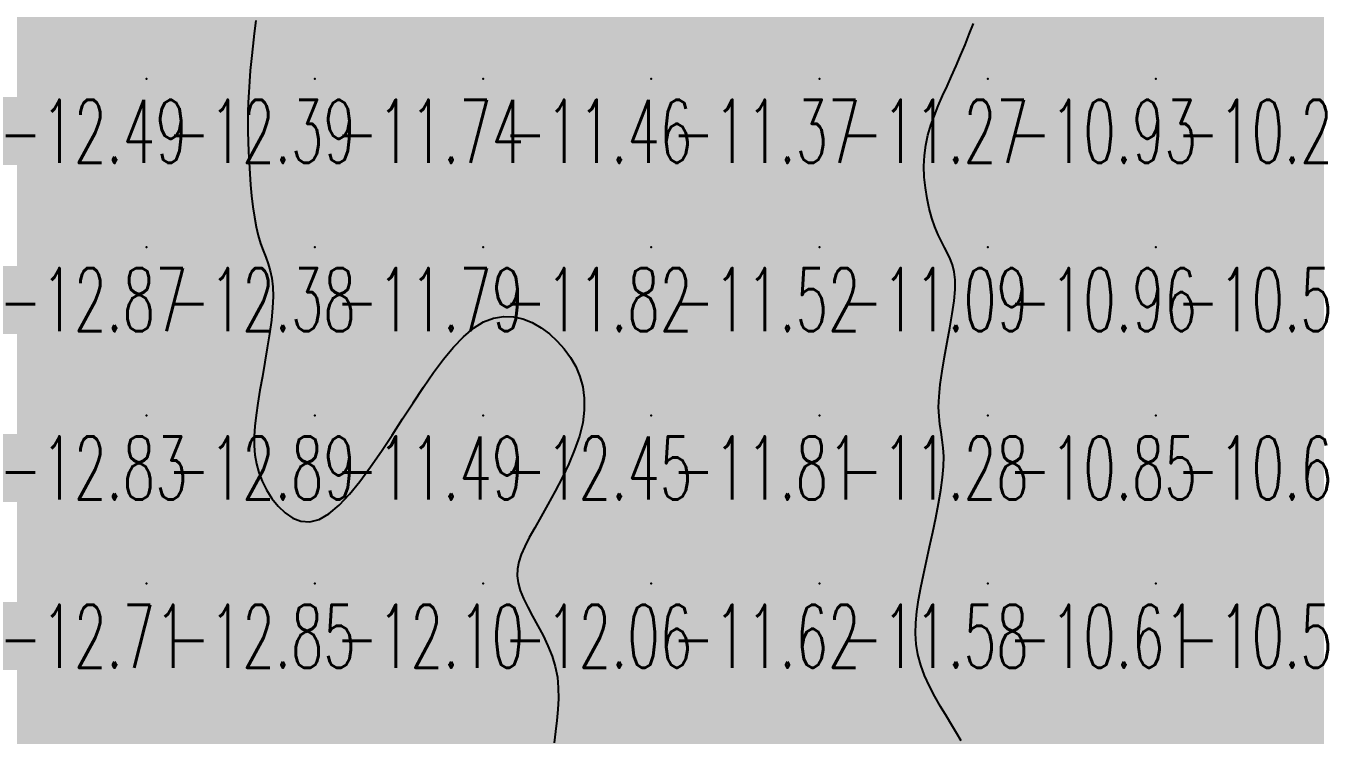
# Model space of a CAD drawing. Header units: millimetres. Extents: x 88261 to 90953, y 390274 to 392322.
# Drawn here: x 89773.1 to 89850.2, y 391208.2 to 391250.4 of the extents above; entities that cross this region are included whole.
import ezdxf
from ezdxf.enums import TextEntityAlignment as Align

# ---------------------------------------------------------------- set-up
doc = ezdxf.new("R2010")
doc.units = ezdxf.units.MM
doc.header["$LTSCALE"] = 25
for name, color, linetype in [('CN_03_00', 7, 'Continuous'), ('COTEAlt', 7, 'Continuous'), ('TN_COLORIAGE', 7, 'Continuous')]:
    doc.layers.add(name, color=color, linetype=linetype)
doc.styles.add('Simplex 1.0', font='Simplex.shx', dxfattribs={"width": 0.99, "height": 2.5})
doc.styles.get("Standard").update_dxf_attribs({"font": 'times.ttf'})

# ---------------------------------------------------------------- blocks, each defined once
blk = doc.blocks.new('COTE')
at = {"color": 0}
blk.add_point((0, 0), dxfattribs=at)
at = {"layer": 'COTEAlt'}
blk.add_attdef('ALT', text='', height=3.75, dxfattribs=at).set_placement((1.25, -1.25), align=Align.TOP_LEFT)

msp = doc.modelspace()

# ---------------------------------------------------------------- linework, layer by layer
at = {"layer": 'CN_03_00', "flags": 128}
for points, elevation in [([(89786.745, 391250.695), (89786.648, 391249.931), (89786.558, 391249.173), (89786.478, 391248.433), (89786.41, 391247.727), (89786.356, 391247.062), (89786.315, 391246.433), (89786.287, 391245.831), (89786.27, 391245.246), (89786.264, 391244.668), (89786.269, 391244.089), (89786.283, 391243.499), (89786.305, 391242.887), (89786.336, 391242.249), (89786.377, 391241.592), (89786.427, 391240.928), (89786.49, 391240.269), (89786.566, 391239.627), (89786.656, 391239.013), (89786.762, 391238.439), (89786.886, 391237.916), (89787.026, 391237.452), (89787.175, 391237.031), (89787.325, 391236.634), (89787.467, 391236.24), (89787.591, 391235.829), (89787.689, 391235.382), (89787.751, 391234.879), (89787.77, 391234.299), (89787.738, 391233.629), (89787.663, 391232.883), (89787.554, 391232.081), (89787.422, 391231.245), (89787.276, 391230.394), (89787.127, 391229.549), (89786.983, 391228.73), (89786.855, 391227.958), (89786.752, 391227.249), (89786.68, 391226.597), (89786.641, 391225.992), (89786.642, 391225.425), (89786.686, 391224.886), (89786.777, 391224.364), (89786.921, 391223.851), (89787.12, 391223.334), (89787.379, 391222.812), (89787.694, 391222.305), (89788.061, 391221.838), (89788.474, 391221.44), (89788.93, 391221.136), (89789.424, 391220.953), (89789.951, 391220.918), (89790.508, 391221.058), (89791.088, 391221.39), (89791.688, 391221.896), (89792.304, 391222.548), (89792.931, 391223.318), (89793.566, 391224.18), (89794.203, 391225.105), (89794.838, 391226.067), (89795.467, 391227.036), (89796.088, 391227.989), (89796.699, 391228.907), (89797.304, 391229.774), (89797.903, 391230.574), (89798.498, 391231.291), (89799.091, 391231.91), (89799.684, 391232.414), (89800.277, 391232.787), (89800.872, 391233.019), (89801.465, 391233.117), (89802.049, 391233.095), (89802.619, 391232.967), (89803.17, 391232.746), (89803.697, 391232.444), (89804.193, 391232.075), (89804.653, 391231.653), (89805.072, 391231.189), (89805.442, 391230.684), (89805.754, 391230.138), (89806.001, 391229.552), (89806.175, 391228.924), (89806.266, 391228.256), (89806.268, 391227.546), (89806.173, 391226.794), (89805.976, 391226.004), (89805.693, 391225.186), (89805.345, 391224.357), (89804.95, 391223.532), (89804.531, 391222.725), (89804.105, 391221.951), (89803.694, 391221.226), (89803.318, 391220.564), (89802.993, 391219.976), (89802.725, 391219.452), (89802.517, 391218.977), (89802.371, 391218.537), (89802.289, 391218.118), (89802.274, 391217.705), (89802.329, 391217.283), (89802.456, 391216.838), (89802.654, 391216.359), (89802.907, 391215.846), (89803.197, 391215.304), (89803.506, 391214.738), (89803.813, 391214.151), (89804.101, 391213.547), (89804.351, 391212.932), (89804.543, 391212.31), (89804.665, 391211.683), (89804.722, 391211.051), (89804.728, 391210.414), (89804.693, 391209.77), (89804.63, 391209.117), (89804.551, 391208.454), (89804.467, 391207.78)], -12), ([(89828.67, 391207.901), (89828.422, 391208.338), (89828.124, 391208.829), (89827.794, 391209.364), (89827.448, 391209.935), (89827.105, 391210.534), (89826.782, 391211.15), (89826.496, 391211.777), (89826.264, 391212.404), (89826.101, 391213.027), (89826.003, 391213.648), (89825.964, 391214.277), (89825.977, 391214.919), (89826.037, 391215.583), (89826.135, 391216.275), (89826.267, 391217.002), (89826.425, 391217.772), (89826.602, 391218.588), (89826.79, 391219.436), (89826.979, 391220.298), (89827.16, 391221.157), (89827.325, 391221.995), (89827.463, 391222.794), (89827.566, 391223.537), (89827.624, 391224.205), (89827.632, 391224.788), (89827.601, 391225.303), (89827.543, 391225.776), (89827.474, 391226.23), (89827.406, 391226.689), (89827.354, 391227.18), (89827.332, 391227.725), (89827.354, 391228.35), (89827.428, 391229.07), (89827.545, 391229.867), (89827.689, 391230.714), (89827.847, 391231.581), (89828.002, 391232.443), (89828.14, 391233.271), (89828.246, 391234.038), (89828.306, 391234.716), (89828.307, 391235.287), (89828.255, 391235.765), (89828.159, 391236.173), (89828.026, 391236.533), (89827.865, 391236.87), (89827.685, 391237.205), (89827.494, 391237.563), (89827.3, 391237.966), (89827.112, 391238.431), (89826.936, 391238.953), (89826.779, 391239.521), (89826.646, 391240.124), (89826.544, 391240.752), (89826.479, 391241.392), (89826.458, 391242.034), (89826.486, 391242.667), (89826.568, 391243.283), (89826.699, 391243.883), (89826.871, 391244.472), (89827.077, 391245.053), (89827.311, 391245.631), (89827.565, 391246.211), (89827.831, 391246.797), (89828.103, 391247.393), (89828.374, 391248.002), (89828.641, 391248.623), (89828.902, 391249.252), (89829.155, 391249.887), (89829.396, 391250.525)], -11)]:
    msp.add_lwpolyline(points, dxfattribs=dict(at, elevation=elevation))
at = {"layer": 'TN_COLORIAGE', "color": 211}
for points in [[(89770.249, 391257.239, -12.562), (89770.249, 391247.239, -12.562), (89780.249, 391257.239, -12.562)], [(89770.249, 391247.239, -12.562), (89780.249, 391247.239, -12.562), (89780.249, 391257.239, -12.562)], [(89780.249, 391257.239, -12), (89787.938, 391257.239, -12), (89780.249, 391247.239, -12), (89787.2, 391254.191, -12)], [(89786.261, 391247.239, -12.385), (89787.2, 391254.191, -12.385), (89780.249, 391247.239, -12.385)], [(89770.249, 391247.239, -12.385), (89770.249, 391237.239, -12.385), (89780.249, 391247.239, -12.385)], [(89770.249, 391237.239, -12.385), (89780.249, 391237.239, -12.385), (89780.249, 391247.239, -12.385)], [(89780.249, 391247.239, -12), (89786.261, 391247.239, -12), (89780.249, 391237.239, -12), (89786.221, 391243.211, -12)], [(89786.221, 391243.211, -12.379), (89786.689, 391237.239, -12.379), (89780.249, 391237.239, -12.379)], [(89770.249, 391237.239, -12.379), (89770.249, 391227.239, -12.379), (89780.249, 391237.239, -12.379)], [(89770.249, 391227.239, -12.379), (89780.249, 391227.239, -12.379), (89780.249, 391237.239, -12.379)], [(89780.249, 391227.239, -12), (89788.337, 391235.328, -12), (89780.249, 391237.239, -12), (89786.689, 391237.239, -12)], [(89786.58, 391227.239, -12.887), (89788.337, 391235.328, -12.887), (89780.249, 391227.239, -12.887)], [(89795.577, 391227.239, -12.451), (89800.249, 391234.35, -12.451), (89800.249, 391227.239, -12.451)], [(89805.092, 391232.083, -12.451), (89800.249, 391234.35, -12.451), (89800.249, 391227.239, -12.451)], [(89805.092, 391232.083, -12.451), (89807.302, 391227.239, -12.451), (89800.249, 391227.239, -12.451)], [(89770.249, 391227.239, -12.887), (89770.249, 391217.239, -12.887), (89780.249, 391227.239, -12.887)], [(89770.249, 391217.239, -12.887), (89780.249, 391217.239, -12.887), (89780.249, 391227.239, -12.887)], [(89780.249, 391227.239, -12), (89786.58, 391227.239, -12), (89780.249, 391217.239, -12), (89786.473, 391223.464, -12)], [(89790.249, 391217.239, -12.451), (89800.249, 391217.239, -12.451), (89800.249, 391227.239, -12.451)], [(89800.249, 391227.239, -12), (89795.577, 391227.239, -12), (89790.249, 391217.239, -12), (89790.249, 391218.911, -12)], [(89800.249, 391227.239, -12), (89807.302, 391227.239, -12), (89800.249, 391217.239, -12), (89802.736, 391219.726, -12)], [(89780.249, 391217.239, -12), (89786.473, 391223.464, -12), (89790.249, 391217.239, -12), (89790.249, 391218.911, -12)], [(89801.661, 391217.239, -12.062), (89802.736, 391219.726, -12.062), (89800.249, 391217.239, -12.062)], [(89770.249, 391217.239, -12.847), (89770.249, 391207.239, -12.847), (89780.249, 391217.239, -12.847)], [(89770.249, 391207.239, -12.847), (89780.249, 391207.239, -12.847), (89780.249, 391217.239, -12.847)], [(89780.249, 391217.239, -12.103), (89780.249, 391207.239, -12.103), (89790.249, 391217.239, -12.103)], [(89780.249, 391207.239, -12.103), (89790.249, 391207.239, -12.103), (89790.249, 391217.239, -12.103)], [(89790.249, 391207.239, -12.062), (89800.249, 391207.239, -12.062), (89800.249, 391217.239, -12.062)], [(89790.249, 391217.239, -12.062), (89790.249, 391207.239, -12.062), (89800.249, 391217.239, -12.062)], [(89800.249, 391207.239, -12), (89805.354, 391212.345, -12), (89800.249, 391217.239, -12), (89801.661, 391217.239, -12)], [(89804.181, 391207.239, -12.395), (89805.354, 391212.345, -12.395), (89800.249, 391207.239, -12.395)]]:
    msp.add_solid(points, dxfattribs=at)
at = {"layer": 'TN_COLORIAGE', "color": 201}
for points in [[(89787.2, 391254.191, -11.744), (89786.261, 391247.239, -11.744), (89790.249, 391257.239, -11.744), (89790.249, 391247.239, -11.744)], [(89790.249, 391247.239, -11.69), (89800.249, 391247.239, -11.69), (89800.249, 391257.239, -11.69)], [(89790.249, 391257.239, -11.69), (89790.249, 391247.239, -11.69), (89800.249, 391257.239, -11.69)], [(89800.249, 391247.239, -11.479), (89810.249, 391247.239, -11.479), (89810.249, 391257.239, -11.479)], [(89800.249, 391257.239, -11.479), (89800.249, 391247.239, -11.479), (89810.249, 391257.239, -11.479)], [(89810.249, 391247.239, -11.101), (89820.249, 391247.239, -11.101), (89820.249, 391257.239, -11.101)], [(89810.249, 391257.239, -11.101), (89810.249, 391247.239, -11.101), (89820.249, 391257.239, -11.101)], [(89820.249, 391247.239, -11), (89828.119, 391247.239, -11), (89830.249, 391257.239, -11), (89830.249, 391252.52, -11)], [(89820.249, 391257.239, -11.065), (89820.249, 391247.239, -11.065), (89830.249, 391257.239, -11.065)], [(89786.221, 391243.211, -11.744), (89786.261, 391247.239, -11.744), (89790.249, 391247.239, -11.744)], [(89786.689, 391237.239, -11.744), (89786.221, 391243.211, -11.744), (89790.249, 391237.239, -11.744), (89790.249, 391247.239, -11.744)], [(89790.249, 391237.239, -11.459), (89800.249, 391237.239, -11.459), (89800.249, 391247.239, -11.459)], [(89790.249, 391247.239, -11.459), (89790.249, 391237.239, -11.459), (89800.249, 391247.239, -11.459)], [(89800.249, 391237.239, -11.371), (89810.249, 391237.239, -11.371), (89810.249, 391247.239, -11.371)], [(89800.249, 391247.239, -11.371), (89800.249, 391237.239, -11.371), (89810.249, 391247.239, -11.371)], [(89810.249, 391237.239, -11.271), (89820.249, 391237.239, -11.271), (89820.249, 391247.239, -11.271)], [(89810.249, 391247.239, -11.271), (89810.249, 391237.239, -11.271), (89820.249, 391247.239, -11.271)], [(89820.249, 391247.239, -11), (89828.119, 391247.239, -11), (89820.249, 391237.239, -11), (89825.891, 391242.881, -11)], [(89825.891, 391242.881, -11.095), (89827.236, 391237.239, -11.095), (89820.249, 391237.239, -11.095)], [(89788.337, 391235.328, -11.486), (89786.58, 391227.239, -11.486), (89790.249, 391237.239, -11.486), (89790.249, 391227.239, -11.486)], [(89786.689, 391237.239, -11.79), (89788.337, 391235.328, -11.79), (89790.249, 391237.239, -11.79)], [(89800.249, 391234.35, -11.486), (89795.577, 391227.239, -11.486), (89800.249, 391237.239, -11.486), (89790.249, 391227.239, -11.486)], [(89790.249, 391237.239, -11.817), (89790.249, 391227.239, -11.817), (89800.249, 391237.239, -11.817)], [(89800.249, 391234.35, -11.52), (89805.092, 391232.083, -11.52), (89800.249, 391237.239, -11.52), (89810.249, 391237.239, -11.52)], [(89807.302, 391227.239, -11.52), (89805.092, 391232.083, -11.52), (89810.249, 391227.239, -11.52), (89810.249, 391237.239, -11.52)], [(89810.249, 391227.239, -11.095), (89820.249, 391227.239, -11.095), (89820.249, 391237.239, -11.095)], [(89810.249, 391237.239, -11.095), (89810.249, 391227.239, -11.095), (89820.249, 391237.239, -11.095)], [(89820.249, 391227.239, -11), (89828.964, 391235.955, -11), (89820.249, 391237.239, -11), (89827.236, 391237.239, -11)], [(89826.74, 391227.239, -11.277), (89828.964, 391235.955, -11.277), (89820.249, 391227.239, -11.277)], [(89786.473, 391223.464, -11.486), (89786.58, 391227.239, -11.486), (89790.249, 391227.239, -11.486)], [(89790.249, 391218.911, -11.486), (89786.473, 391223.464, -11.486), (89790.249, 391227.239, -11.486)], [(89790.249, 391218.911, -11.486), (89795.577, 391227.239, -11.486), (89790.249, 391227.239, -11.486)], [(89802.736, 391219.726, -11.621), (89801.661, 391217.239, -11.621), (89810.249, 391227.239, -11.621), (89810.249, 391217.239, -11.621)], [(89802.736, 391219.726, -11.812), (89807.302, 391227.239, -11.812), (89810.249, 391227.239, -11.812)], [(89810.249, 391217.239, -11.277), (89820.249, 391217.239, -11.277), (89820.249, 391227.239, -11.277)], [(89810.249, 391227.239, -11.277), (89810.249, 391217.239, -11.277), (89820.249, 391227.239, -11.277)], [(89820.249, 391217.239, -11), (89828.197, 391225.188, -11), (89820.249, 391227.239, -11), (89826.74, 391227.239, -11)], [(89826.214, 391217.239, -11.581), (89828.197, 391225.188, -11.581), (89820.249, 391217.239, -11.581)], [(89801.661, 391217.239, -11.621), (89805.354, 391212.345, -11.621), (89810.249, 391217.239, -11.621)], [(89805.354, 391212.345, -11.39), (89804.181, 391207.239, -11.39), (89810.249, 391217.239, -11.39), (89810.249, 391207.239, -11.39)], [(89810.249, 391207.239, -11.581), (89820.249, 391207.239, -11.581), (89820.249, 391217.239, -11.581)], [(89810.249, 391217.239, -11.581), (89810.249, 391207.239, -11.581), (89820.249, 391217.239, -11.581)], [(89820.249, 391217.239, -11), (89826.214, 391217.239, -11), (89820.249, 391207.239, -11), (89825.496, 391212.487, -11)], [(89825.496, 391212.487, -11.434), (89829.388, 391207.239, -11.434), (89820.249, 391207.239, -11.434)]]:
    msp.add_solid(points, dxfattribs=at)
at = {"layer": 'TN_COLORIAGE', "color": 191}
for points in [[(89830.249, 391247.239, -10.266), (89840.249, 391247.239, -10.266), (89840.249, 391257.239, -10.266)], [(89830.249, 391252.52, -10.266), (89831.068, 391257.239, -10.266), (89830.249, 391247.239, -10.266), (89840.249, 391257.239, -10.266)], [(89840.249, 391257.239, -10), (89847.564, 391257.239, -10), (89840.249, 391247.239, -10), (89847.559, 391254.55, -10)], [(89840.249, 391247.239, -10), (89847.559, 391254.55, -10), (89850.249, 391247.239, -10), (89850.249, 391251.372, -10)], [(89830.249, 391252.52, -10.927), (89828.119, 391247.239, -10.927), (89830.249, 391247.239, -10.927)], [(89827.236, 391237.239, -10.927), (89825.891, 391242.881, -10.927), (89830.249, 391237.239, -10.927), (89830.249, 391247.239, -10.927)], [(89825.891, 391242.881, -10.927), (89828.119, 391247.239, -10.927), (89830.249, 391247.239, -10.927)], [(89830.249, 391237.239, -10.266), (89840.249, 391237.239, -10.266), (89840.249, 391247.239, -10.266)], [(89830.249, 391247.239, -10.266), (89830.249, 391237.239, -10.266), (89840.249, 391247.239, -10.266)], [(89840.249, 391237.239, -10.069), (89850.249, 391237.239, -10.069), (89850.249, 391247.239, -10.069)], [(89840.249, 391247.239, -10.069), (89840.249, 391237.239, -10.069), (89850.249, 391247.239, -10.069)], [(89828.964, 391235.955, -10.85), (89826.74, 391227.239, -10.85), (89830.249, 391237.239, -10.85), (89830.249, 391227.239, -10.85)], [(89827.236, 391237.239, -10.959), (89828.964, 391235.955, -10.959), (89830.249, 391237.239, -10.959)], [(89830.249, 391227.239, -10.558), (89840.249, 391227.239, -10.558), (89840.249, 391237.239, -10.558)], [(89830.249, 391237.239, -10.558), (89830.249, 391227.239, -10.558), (89840.249, 391237.239, -10.558)], [(89840.249, 391227.239, -10.463), (89850.249, 391227.239, -10.463), (89850.249, 391237.239, -10.463)], [(89840.249, 391237.239, -10.463), (89840.249, 391227.239, -10.463), (89850.249, 391237.239, -10.463)], [(89828.197, 391225.188, -10.607), (89826.214, 391217.239, -10.607), (89830.249, 391227.239, -10.607), (89830.249, 391217.239, -10.607)], [(89826.74, 391227.239, -10.85), (89828.197, 391225.188, -10.85), (89830.249, 391227.239, -10.85)], [(89830.249, 391217.239, -10.658), (89840.249, 391217.239, -10.658), (89840.249, 391227.239, -10.658)], [(89830.249, 391227.239, -10.658), (89830.249, 391217.239, -10.658), (89840.249, 391227.239, -10.658)], [(89840.249, 391217.239, -10.415), (89850.249, 391217.239, -10.415), (89850.249, 391227.239, -10.415)], [(89840.249, 391227.239, -10.415), (89840.249, 391217.239, -10.415), (89850.249, 391227.239, -10.415)], [(89829.388, 391207.239, -10.607), (89825.496, 391212.487, -10.607), (89830.249, 391207.239, -10.607), (89830.249, 391217.239, -10.607)], [(89825.496, 391212.487, -10.607), (89826.214, 391217.239, -10.607), (89830.249, 391217.239, -10.607)], [(89830.249, 391207.239, -10.561), (89840.249, 391207.239, -10.561), (89840.249, 391217.239, -10.561)], [(89830.249, 391217.239, -10.561), (89830.249, 391207.239, -10.561), (89840.249, 391217.239, -10.561)], [(89840.249, 391207.239, -10.539), (89850.249, 391207.239, -10.539), (89850.249, 391217.239, -10.539)], [(89840.249, 391217.239, -10.539), (89840.249, 391207.239, -10.539), (89850.249, 391217.239, -10.539)]]:
    msp.add_solid(points, dxfattribs=at)

# ---------------------------------------------------------------- block references
at = {"layer": 'COTEAlt'}
ref = msp.add_blockref('COTE', (89770.249, 391247.239), dxfattribs=at)
ref.add_attrib('ALT', '-12.49', dxfattribs={"height": 3.75, "style": 'Simplex 1.0', "width": 0.6}).set_placement((89771.499, 391245.989), align=Align.TOP_LEFT)
ref = msp.add_blockref('COTE', (89780.249, 391247.239), dxfattribs=at)
ref.add_attrib('ALT', '-12.39', dxfattribs={"height": 3.75, "style": 'Simplex 1.0', "width": 0.6}).set_placement((89781.499, 391245.989), align=Align.TOP_LEFT)
ref = msp.add_blockref('COTE', (89790.249, 391247.239), dxfattribs=at)
ref.add_attrib('ALT', '-11.74', dxfattribs={"height": 3.75, "style": 'Simplex 1.0', "width": 0.6}).set_placement((89791.499, 391245.989), align=Align.TOP_LEFT)
ref = msp.add_blockref('COTE', (89800.249, 391247.239), dxfattribs=at)
ref.add_attrib('ALT', '-11.46', dxfattribs={"height": 3.75, "style": 'Simplex 1.0', "width": 0.6}).set_placement((89801.499, 391245.989), align=Align.TOP_LEFT)
ref = msp.add_blockref('COTE', (89810.249, 391247.239), dxfattribs=at)
ref.add_attrib('ALT', '-11.37', dxfattribs={"height": 3.75, "style": 'Simplex 1.0', "width": 0.6}).set_placement((89811.499, 391245.989), align=Align.TOP_LEFT)
ref = msp.add_blockref('COTE', (89820.249, 391247.239), dxfattribs=at)
ref.add_attrib('ALT', '-11.27', dxfattribs={"height": 3.75, "style": 'Simplex 1.0', "width": 0.6}).set_placement((89821.499, 391245.989), align=Align.TOP_LEFT)
ref = msp.add_blockref('COTE', (89830.249, 391247.239), dxfattribs=at)
ref.add_attrib('ALT', '-10.93', dxfattribs={"height": 3.75, "style": 'Simplex 1.0', "width": 0.6}).set_placement((89831.499, 391245.989), align=Align.TOP_LEFT)
ref = msp.add_blockref('COTE', (89840.249, 391247.239), dxfattribs=at)
ref.add_attrib('ALT', '-10.27', dxfattribs={"height": 3.75, "style": 'Simplex 1.0', "width": 0.6}).set_placement((89841.499, 391245.989), align=Align.TOP_LEFT)
ref = msp.add_blockref('COTE', (89770.249, 391237.239), dxfattribs=at)
ref.add_attrib('ALT', '-12.87', dxfattribs={"height": 3.75, "style": 'Simplex 1.0', "width": 0.6}).set_placement((89771.499, 391235.989), align=Align.TOP_LEFT)
ref = msp.add_blockref('COTE', (89780.249, 391237.239), dxfattribs=at)
ref.add_attrib('ALT', '-12.38', dxfattribs={"height": 3.75, "style": 'Simplex 1.0', "width": 0.6}).set_placement((89781.499, 391235.989), align=Align.TOP_LEFT)
ref = msp.add_blockref('COTE', (89790.249, 391237.239), dxfattribs=at)
ref.add_attrib('ALT', '-11.79', dxfattribs={"height": 3.75, "style": 'Simplex 1.0', "width": 0.6}).set_placement((89791.499, 391235.989), align=Align.TOP_LEFT)
ref = msp.add_blockref('COTE', (89800.249, 391237.239), dxfattribs=at)
ref.add_attrib('ALT', '-11.82', dxfattribs={"height": 3.75, "style": 'Simplex 1.0', "width": 0.6}).set_placement((89801.499, 391235.989), align=Align.TOP_LEFT)
ref = msp.add_blockref('COTE', (89810.249, 391237.239), dxfattribs=at)
ref.add_attrib('ALT', '-11.52', dxfattribs={"height": 3.75, "style": 'Simplex 1.0', "width": 0.6}).set_placement((89811.499, 391235.989), align=Align.TOP_LEFT)
ref = msp.add_blockref('COTE', (89820.249, 391237.239), dxfattribs=at)
ref.add_attrib('ALT', '-11.09', dxfattribs={"height": 3.75, "style": 'Simplex 1.0', "width": 0.6}).set_placement((89821.499, 391235.989), align=Align.TOP_LEFT)
ref = msp.add_blockref('COTE', (89830.249, 391237.239), dxfattribs=at)
ref.add_attrib('ALT', '-10.96', dxfattribs={"height": 3.75, "style": 'Simplex 1.0', "width": 0.6}).set_placement((89831.499, 391235.989), align=Align.TOP_LEFT)
ref = msp.add_blockref('COTE', (89840.249, 391237.239), dxfattribs=at)
ref.add_attrib('ALT', '-10.56', dxfattribs={"height": 3.75, "style": 'Simplex 1.0', "width": 0.6}).set_placement((89841.499, 391235.989), align=Align.TOP_LEFT)
ref = msp.add_blockref('COTE', (89770.249, 391227.239), dxfattribs=at)
ref.add_attrib('ALT', '-12.83', dxfattribs={"height": 3.75, "style": 'Simplex 1.0', "width": 0.6}).set_placement((89771.499, 391225.989), align=Align.TOP_LEFT)
ref = msp.add_blockref('COTE', (89780.249, 391227.239), dxfattribs=at)
ref.add_attrib('ALT', '-12.89', dxfattribs={"height": 3.75, "style": 'Simplex 1.0', "width": 0.6}).set_placement((89781.499, 391225.989), align=Align.TOP_LEFT)
ref = msp.add_blockref('COTE', (89790.249, 391227.239), dxfattribs=at)
ref.add_attrib('ALT', '-11.49', dxfattribs={"height": 3.75, "style": 'Simplex 1.0', "width": 0.6}).set_placement((89791.499, 391225.989), align=Align.TOP_LEFT)
ref = msp.add_blockref('COTE', (89800.249, 391227.239), dxfattribs=at)
ref.add_attrib('ALT', '-12.45', dxfattribs={"height": 3.75, "style": 'Simplex 1.0', "width": 0.6}).set_placement((89801.499, 391225.989), align=Align.TOP_LEFT)
ref = msp.add_blockref('COTE', (89810.249, 391227.239), dxfattribs=at)
ref.add_attrib('ALT', '-11.81', dxfattribs={"height": 3.75, "style": 'Simplex 1.0', "width": 0.6}).set_placement((89811.499, 391225.989), align=Align.TOP_LEFT)
ref = msp.add_blockref('COTE', (89820.249, 391227.239), dxfattribs=at)
ref.add_attrib('ALT', '-11.28', dxfattribs={"height": 3.75, "style": 'Simplex 1.0', "width": 0.6}).set_placement((89821.499, 391225.989), align=Align.TOP_LEFT)
ref = msp.add_blockref('COTE', (89830.249, 391227.239), dxfattribs=at)
ref.add_attrib('ALT', '-10.85', dxfattribs={"height": 3.75, "style": 'Simplex 1.0', "width": 0.6}).set_placement((89831.499, 391225.989), align=Align.TOP_LEFT)
ref = msp.add_blockref('COTE', (89840.249, 391227.239), dxfattribs=at)
ref.add_attrib('ALT', '-10.66', dxfattribs={"height": 3.75, "style": 'Simplex 1.0', "width": 0.6}).set_placement((89841.499, 391225.989), align=Align.TOP_LEFT)
ref = msp.add_blockref('COTE', (89770.249, 391217.239), dxfattribs=at)
ref.add_attrib('ALT', '-12.71', dxfattribs={"height": 3.75, "style": 'Simplex 1.0', "width": 0.6}).set_placement((89771.499, 391215.989), align=Align.TOP_LEFT)
ref = msp.add_blockref('COTE', (89780.249, 391217.239), dxfattribs=at)
ref.add_attrib('ALT', '-12.85', dxfattribs={"height": 3.75, "style": 'Simplex 1.0', "width": 0.6}).set_placement((89781.499, 391215.989), align=Align.TOP_LEFT)
ref = msp.add_blockref('COTE', (89790.249, 391217.239), dxfattribs=at)
ref.add_attrib('ALT', '-12.10', dxfattribs={"height": 3.75, "style": 'Simplex 1.0', "width": 0.6}).set_placement((89791.499, 391215.989), align=Align.TOP_LEFT)
ref = msp.add_blockref('COTE', (89800.249, 391217.239), dxfattribs=at)
ref.add_attrib('ALT', '-12.06', dxfattribs={"height": 3.75, "style": 'Simplex 1.0', "width": 0.6}).set_placement((89801.499, 391215.989), align=Align.TOP_LEFT)
ref = msp.add_blockref('COTE', (89810.249, 391217.239), dxfattribs=at)
ref.add_attrib('ALT', '-11.62', dxfattribs={"height": 3.75, "style": 'Simplex 1.0', "width": 0.6}).set_placement((89811.499, 391215.989), align=Align.TOP_LEFT)
ref = msp.add_blockref('COTE', (89820.249, 391217.239), dxfattribs=at)
ref.add_attrib('ALT', '-11.58', dxfattribs={"height": 3.75, "style": 'Simplex 1.0', "width": 0.6}).set_placement((89821.499, 391215.989), align=Align.TOP_LEFT)
ref = msp.add_blockref('COTE', (89830.249, 391217.239), dxfattribs=at)
ref.add_attrib('ALT', '-10.61', dxfattribs={"height": 3.75, "style": 'Simplex 1.0', "width": 0.6}).set_placement((89831.499, 391215.989), align=Align.TOP_LEFT)
ref = msp.add_blockref('COTE', (89840.249, 391217.239), dxfattribs=at)
ref.add_attrib('ALT', '-10.56', dxfattribs={"height": 3.75, "style": 'Simplex 1.0', "width": 0.6}).set_placement((89841.499, 391215.989), align=Align.TOP_LEFT)

doc.saveas('drawing.dxf')
